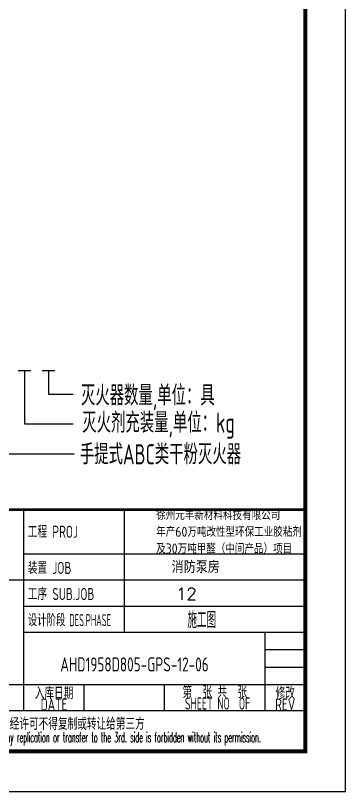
# Model space of a CAD drawing. Extents: x 84552 to 1115094, y -331058 to 102248.
# Drawn here: x 327120 to 331225, y 59154 to 68809 of the extents above; entities that cross this region are included whole.
import ezdxf
from ezdxf.enums import TextEntityAlignment as Align

# ---------------------------------------------------------------- set-up
doc = ezdxf.new("R2010")
doc.units = 0
doc.header["$LTSCALE"] = 1000
doc.header["$MEASUREMENT"] = 0
for name, color, linetype in [('3T_BAR', 7, 'Continuous'), ('PUB_TITLE', 4, 'Continuous'), ('TEXT_给水', 7, 'Continuous'), ('TWT_TEXT', 7, 'Continuous')]:
    doc.layers.add(name, color=color, linetype=linetype)
doc.styles.add('_TWT_PIPEDN', font='SCEIE', dxfattribs={"width": 0.8, "height": 3.5, "bigfont": 'SCEIC'})
doc.styles.add('ECEC_TQ', font='txt_l.shx', dxfattribs={"bigfont": 'hztxt_l.shx'})
doc.styles.add('sceie', font='sceie.shx', dxfattribs={"width": 0.7, "bigfont": 'sceic.shx'})
doc.styles.get("Standard").update_dxf_attribs({"font": 'gbenor.shx', "bigfont": 'gbcbig.shx'})
doc.styles.add('TSSD_REIN', font='simplex.shx', dxfattribs={"width": 0.7, "bigfont": 'gbcbig.shx'})

msp = doc.modelspace()

# ---------------------------------------------------------------- linework, layer by layer
for p, q in [((327153.1, 64392.4), (327312.3, 64392.4)), ((327449.8, 64392.4), (327609.1, 64392.4)), ((322714.5, 62661.2), (330724.8, 62661.2)), ((327224.8, 60161.2), (327224.8, 62661.2)), ((328474.8, 61136.2), (328474.8, 62661.2)), ((330724.8, 59661.2), (330724.8, 62661.2)), ((330724.8, 59661.2), (330724.8, 62661.2)), ((327224.8, 62111.2), (330724.8, 62111.2)), ((321724.8, 61786.2), (327224.8, 61786.2)), ((321764.8, 61786.2), (327264.8, 61786.2)), ((327224.8, 61786.2), (330724.8, 61786.2)), ((327224.8, 61461.2), (330724.8, 61461.2)), ((327224.8, 61136.2), (330724.8, 61136.2)), ((330224.8, 60161.2), (330224.8, 61136.2)), ((330224.8, 60919.5), (330724.8, 60919.5)), ((330224.8, 60702.8), (330724.8, 60702.8)), ((324474.8, 60486.2), (330724.8, 60486.2)), ((327974.8, 60161.2), (327974.8, 60486.2)), ((328974.8, 60161.2), (328974.8, 60486.2)), ((321724.8, 60161.2), (330724.8, 60161.2)), ((321724.8, 59661.2), (330724.8, 59661.2)), ((321724.8, 59661.2), (330724.8, 59661.2))]:
    msp.add_line(p, q)
at = {"const_width": 35}
msp.add_lwpolyline([(330724.8, 62661.2), (321724.8, 62661.2)], dxfattribs=at)
at = {"layer": '3T_BAR'}
for p, q in [((327234.1, 64392.2), (327234.1, 63730.2)), ((327530, 64392.7), (327530, 64099.3)), ((327530, 64099.3), (327837.8, 64099.3)), ((327234.1, 63730.2), (327837.8, 63730.2)), ((326176.4, 63353.5), (327850, 63353.5))]:
    msp.add_line(p, q, dxfattribs=at)
at = {"layer": 'PUB_TITLE'}
msp.add_lwpolyline([(301524.8, 59154.3), (331224.8, 59154.3), (331224.8, 80154.3), (301524.8, 80154.3)], close=True, dxfattribs=at)
at = {"layer": 'PUB_TITLE', "const_width": 50}
msp.add_lwpolyline([(302774.8, 59654.3), (330724.8, 59654.3), (330724.8, 79654.3), (302774.8, 79654.3)], close=True, dxfattribs=at)

# ---------------------------------------------------------------- texts
at = {"style": 'sceie'}
for s, width, p in [('工程 PROJ', 0.8, (327273.3, 62311.2)), ('装置 JOB', 0.8, (327273.3, 61861.2)), ('工序 SUB.JOB', 0.8, (327273.3, 61536.2)), ('设计阶段 DES.PHASE', 0.6, (327273.3, 61211.2))]:
    msp.add_text(s, height=150, dxfattribs=dict(at, width=width)).set_placement(p)
for s, height, style, width, p in [('施工图', 200, 'TSSD_REIN', 0.7, (329437.3, 61298.7)), ('入库日期', 150, 'sceie', 0.8, (327599.8, 60386.2)), ('第  张 共  张', 150, 'sceie', 0.8, (329599.8, 60398.7)), ('修改', 150, 'sceie', 0.8, (330474.8, 60386.2)), ('DATE', 150, 'sceie', 0.8, (327599.8, 60236.2)), ('SHEET NO  OF  ', 150, 'sceie', 0.7, (329690.5, 60248.7)), ('REV', 150, 'sceie', 0.8, (330474.8, 60236.2)), ('本文件专有权属安徽华东化工医药工程有限责任公司所有,未经许可不得复制或转让给第三方', 150, 'sceie', 0.8, (326310.4, 59986.7)), ('The proprietary right of this document belongs to Anhui Huadong Chemical And Medical Engineering  Co.,Ltd.  and any replication or transfer to the 3rd. side is forbidden without its permission. ', 125, 'ECEC_TQ', 0.45, (326224.8, 59811.2))]:
    msp.add_text(s, height=height, dxfattribs=dict(style=style, width=width)).set_placement(p, align=Align.MIDDLE)
at = {"insert": (328869.9, 62656.7), "char_height": 125, "width": 2172.188, "attachment_point": 1}
msp.add_mtext('徐州元丰新材料科技有限公司\\P年产60万吨改性型环保工业胶粘剂\\P及30万吨甲醛（中间产品）项目', dxfattribs=at)
at = {"color": 0, "ltscale": 10, "char_height": 150, "attachment_point": 1, "style": 'ECEC_TQ'}
for s, insert, width in [('消防泵房', (329062.1, 62023), 576.627), ('12', (329117.6, 61688.1), 16.822)]:
    msp.add_mtext(s, dxfattribs=dict(at, insert=insert, width=width))
at = {"layer": 'TEXT_给水', "color": 4, "style": 'sceie', "width": 0.8}
msp.add_text('AHD1958D805-GPS-12-06', height=175, dxfattribs=at).set_placement((327677.8, 60647.5))
at = {"layer": 'TWT_TEXT', "color": 7, "style": '_TWT_PIPEDN', "width": 0.752941}
for s, p in [('灭火器数量,单位：具', (327934.4, 63957.8)), ('灭火剂充装量,单位：kg', (327950.9, 63618.7)), ('手提式ABC类干粉灭火器', (327920.3, 63225))]:
    msp.add_text(s, height=250, dxfattribs=at).set_placement(p)

doc.saveas('drawing.dxf')
